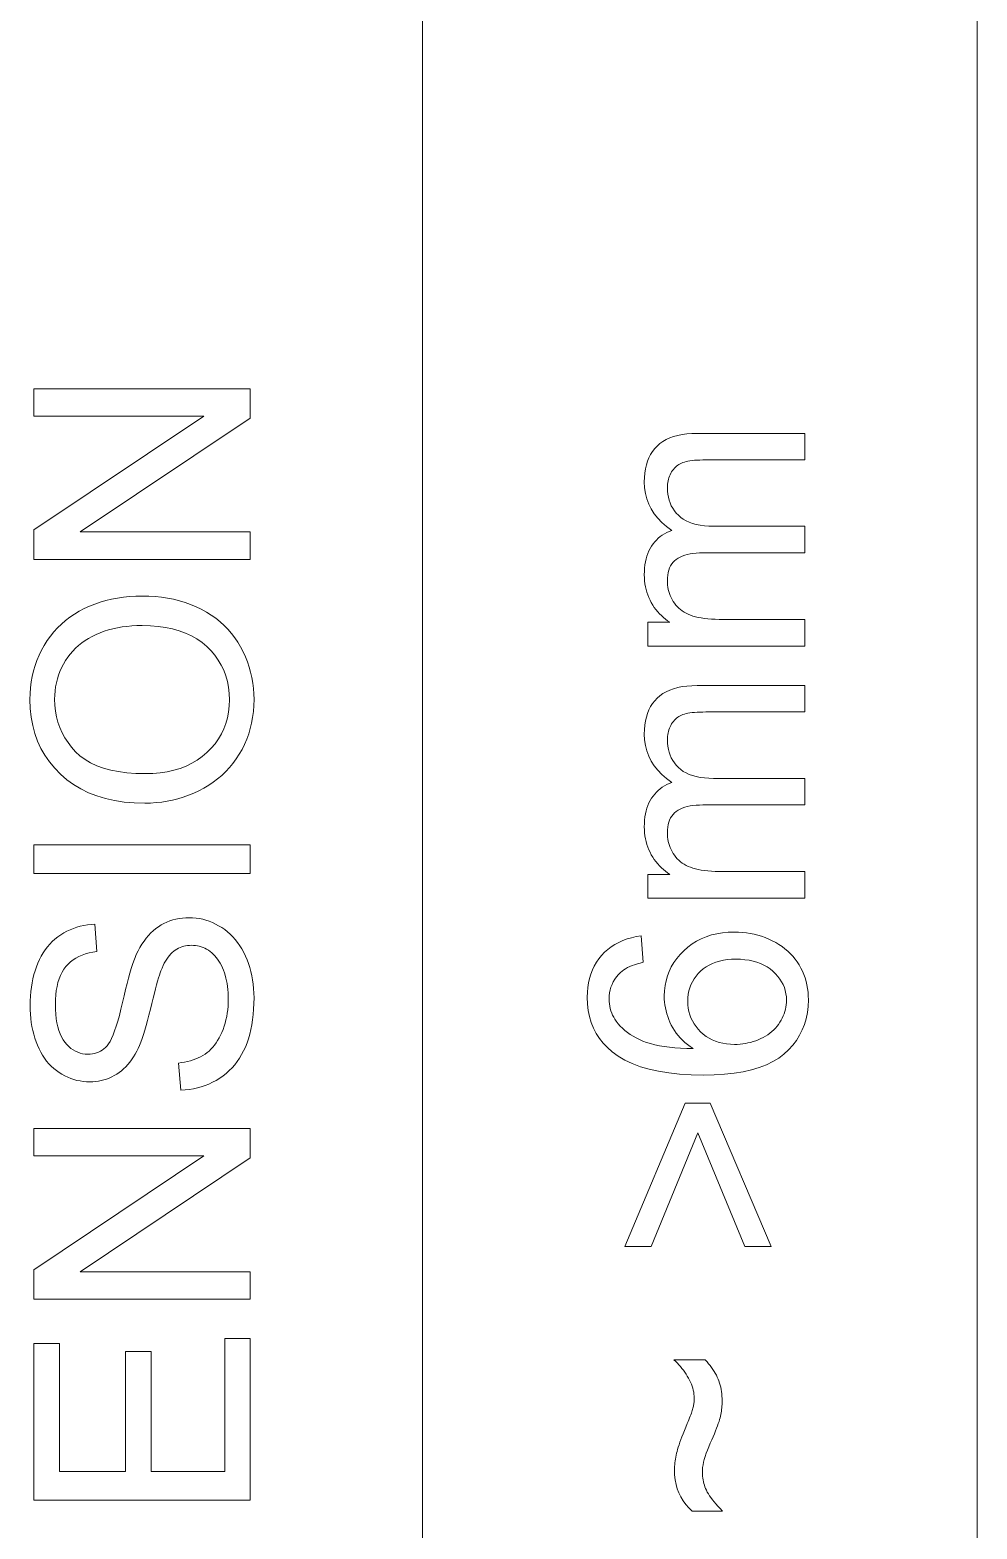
# Model space of a CAD drawing. Extents: x 23 to 417, y 3 to 294.
# Drawn here: x 182.86 to 187.23, y 16.3 to 23.22 of the extents above; entities that cross this region are included whole.
import ezdxf

# ---------------------------------------------------------------- set-up
doc = ezdxf.new("R2010")
doc.units = 0

msp = doc.modelspace()

# ---------------------------------------------------------------- linework, layer by layer
at = {"color": 7, "lineweight": 13}
for p, q in [((184.6703, 10.22), (184.6703, 50.22)), ((187.231, 10.22), (187.231, 50.22))]:
    msp.add_line(p, q, dxfattribs=at)
for points in [[(183.8743, 20.7759), (182.8743, 20.7759), (182.8743, 20.9117), (183.6594, 21.4369), (182.8743, 21.4369), (182.8743, 21.5638), (183.8743, 21.5638), (183.8743, 21.428), (183.0885, 20.9028), (183.8743, 20.9028)], [(186.435, 20.3755), (185.7106, 20.3755), (185.7106, 20.4853), (185.8122, 20.4853), (185.8018, 20.4924), (185.7918, 20.4999), (185.7822, 20.5078), (185.773, 20.5162), (185.7642, 20.5251), (185.7559, 20.5344), (185.7479, 20.5441), (185.7404, 20.5543), (185.7333, 20.5649), (185.7266, 20.576), (185.7205, 20.5875), (185.715, 20.5993), (185.7101, 20.6114), (185.7059, 20.6239), (185.7023, 20.6366), (185.6994, 20.6496), (185.6971, 20.663), (185.6955, 20.6767), (185.6945, 20.6907), (185.6942, 20.705), (185.6945, 20.7208), (185.6956, 20.736), (185.6972, 20.7507), (185.6996, 20.7647), (185.7026, 20.7782), (185.7063, 20.7911), (185.7106, 20.8035), (185.7156, 20.8152), (185.7213, 20.8264), (185.7276, 20.837), (185.7346, 20.847), (185.7421, 20.8563), (185.7501, 20.8651), (185.7586, 20.8733), (185.7677, 20.8809), (185.7773, 20.8878), (185.7875, 20.8942), (185.7982, 20.8999), (185.8094, 20.9051), (185.8211, 20.9096), (185.797, 20.9273), (185.7754, 20.9461), (185.7564, 20.9658), (185.7399, 20.9867), (185.7259, 21.0085), (185.7145, 21.0314), (185.7056, 21.0553), (185.6993, 21.0803), (185.6955, 21.1063), (185.6942, 21.1333), (185.6948, 21.1544), (185.6966, 21.1745), (185.6996, 21.1935), (185.7038, 21.2116), (185.7091, 21.2287), (185.7157, 21.2448), (185.7235, 21.2598), (185.7324, 21.2739), (185.7426, 21.287), (185.7539, 21.2991), (185.7665, 21.3101), (185.7804, 21.32), (185.7955, 21.3287), (185.812, 21.3362), (185.8297, 21.3426), (185.8487, 21.3478), (185.869, 21.3519), (185.8907, 21.3548), (185.9136, 21.3565), (185.9377, 21.3571), (186.435, 21.3571), (186.435, 21.235), (185.9787, 21.235), (185.9643, 21.2349), (185.9509, 21.2345), (185.9382, 21.2339), (185.9263, 21.2331), (185.9153, 21.232), (185.9051, 21.2307), (185.8958, 21.2291), (185.8872, 21.2273), (185.8795, 21.2253), (185.8726, 21.223), (185.8662, 21.2205), (185.8601, 21.2175), (185.8543, 21.2141), (185.8487, 21.2104), (185.8434, 21.2062), (185.8383, 21.2017), (185.8334, 21.1968), (185.8288, 21.1915), (185.8245, 21.1858), (185.8204, 21.1797), (185.8167, 21.1733), (185.8133, 21.1667), (185.8103, 21.1599), (185.8078, 21.1529), (185.8056, 21.1456), (185.8038, 21.1381), (185.8024, 21.1305), (185.8014, 21.1225), (185.8008, 21.1144), (185.8006, 21.1061), (185.8011, 21.091), (185.8027, 21.0765), (185.8052, 21.0626), (185.8088, 21.0491), (185.8133, 21.0361), (185.8189, 21.0237), (185.8255, 21.0118), (185.8332, 21.0004), (185.8418, 20.9895), (185.8515, 20.9792), (185.8622, 20.9696), (185.8742, 20.961), (185.8874, 20.9534), (185.9019, 20.9469), (185.9175, 20.9413), (185.9344, 20.9368), (185.9525, 20.9333), (185.9718, 20.9307), (185.9924, 20.9292), (186.0141, 20.9287), (186.435, 20.9287), (186.435, 20.8059), (185.9643, 20.8059), (185.9484, 20.8056), (185.9332, 20.8047), (185.9189, 20.8032), (185.9054, 20.8011), (185.8927, 20.7984), (185.8808, 20.7951), (185.8698, 20.7912), (185.8596, 20.7867), (185.8502, 20.7816), (185.8416, 20.7759), (185.8338, 20.7695), (185.8268, 20.7624), (185.8207, 20.7545), (185.8154, 20.7458), (185.8109, 20.7363), (185.8072, 20.7261), (185.8043, 20.7152), (185.8023, 20.7034), (185.801, 20.6909), (185.8006, 20.6777), (185.8009, 20.6674), (185.8017, 20.6573), (185.8031, 20.6473), (185.805, 20.6375), (185.8074, 20.6278), (185.8105, 20.6183), (185.814, 20.6089), (185.8181, 20.5998), (185.8227, 20.5907), (185.8279, 20.5818), (185.8336, 20.5733), (185.8398, 20.5652), (185.8466, 20.5576), (185.8538, 20.5505), (185.8615, 20.5439), (185.8698, 20.5378), (185.8785, 20.5321), (185.8877, 20.5269), (185.8975, 20.5223), (185.9077, 20.5181), (185.9187, 20.5143), (185.9306, 20.5109), (185.9434, 20.508), (185.9572, 20.5054), (185.9718, 20.5032), (185.9875, 20.5014), (186.004, 20.5001), (186.0215, 20.4991), (186.0398, 20.4985), (186.0592, 20.4983), (186.435, 20.4983)], [(183.3873, 19.6504), (183.3385, 19.6517), (183.292, 19.6557), (183.2476, 19.6624), (183.2054, 19.6718), (183.1653, 19.6838), (183.1274, 19.6985), (183.0917, 19.7159), (183.0581, 19.736), (183.0267, 19.7587), (182.9974, 19.7841), (182.9707, 19.8116), (182.9467, 19.8407), (182.9256, 19.8713), (182.9073, 19.9035), (182.8918, 19.9372), (182.8791, 19.9725), (182.8692, 20.0094), (182.8622, 20.0478), (182.858, 20.0877), (182.8566, 20.1293), (182.8572, 20.1567), (182.8592, 20.1835), (182.8625, 20.2099), (182.8671, 20.2357), (182.8731, 20.2609), (182.8804, 20.2856), (182.889, 20.3097), (182.8989, 20.3333), (182.9102, 20.3564), (182.9227, 20.3789), (182.9365, 20.4006), (182.9513, 20.4213), (182.9671, 20.4409), (182.984, 20.4594), (183.0019, 20.4769), (183.0209, 20.4933), (183.0409, 20.5087), (183.062, 20.523), (183.0841, 20.5362), (183.1072, 20.5484), (183.1312, 20.5595), (183.1559, 20.5694), (183.1811, 20.5782), (183.207, 20.5857), (183.2335, 20.5922), (183.2607, 20.5974), (183.2885, 20.6015), (183.3169, 20.6044), (183.346, 20.6062), (183.3757, 20.6067), (183.4058, 20.6061), (183.4352, 20.6043), (183.4641, 20.6012), (183.4922, 20.5969), (183.5198, 20.5914), (183.5467, 20.5846), (183.5729, 20.5767), (183.5985, 20.5675), (183.6235, 20.557), (183.6478, 20.5453), (183.6713, 20.5326), (183.6935, 20.5187), (183.7146, 20.5039), (183.7345, 20.4881), (183.7533, 20.4712), (183.7709, 20.4533), (183.7873, 20.4343), (183.8026, 20.4144), (183.8167, 20.3934), (183.8296, 20.3714), (183.8414, 20.3487), (183.8518, 20.3257), (183.8611, 20.3023), (183.8691, 20.2785), (183.8759, 20.2544), (183.8815, 20.23), (183.8858, 20.2051), (183.8889, 20.18), (183.8907, 20.1544), (183.8914, 20.1286), (183.8907, 20.1006), (183.8886, 20.0733), (183.8852, 20.0466), (183.8804, 20.0204), (183.8743, 19.9949), (183.8668, 19.9699), (183.8579, 19.9456), (183.8477, 19.9219), (183.8361, 19.8987), (183.8231, 19.8762), (183.809, 19.8545), (183.7939, 19.8339), (183.7777, 19.8143), (183.7606, 19.7959), (183.7425, 19.7785), (183.7234, 19.7622), (183.7032, 19.7469), (183.6821, 19.7328), (183.66, 19.7197), (183.6369, 19.7077), (183.6132, 19.6968), (183.5892, 19.6871), (183.5649, 19.6785), (183.5403, 19.671), (183.5155, 19.6647), (183.4904, 19.6596), (183.465, 19.6556), (183.4394, 19.6527), (183.4135, 19.651)], [(183.3893, 19.7868), (183.4247, 19.7878), (183.4585, 19.7907), (183.4909, 19.7956), (183.5216, 19.8024), (183.5509, 19.8111), (183.5786, 19.8218), (183.6048, 19.8345), (183.6294, 19.849), (183.6525, 19.8656), (183.6741, 19.884), (183.6939, 19.904), (183.7115, 19.9249), (183.7271, 19.9468), (183.7407, 19.9697), (183.7521, 19.9936), (183.7615, 20.0185), (183.7688, 20.0443), (183.774, 20.0712), (183.7771, 20.0991), (183.7781, 20.1279), (183.7771, 20.1572), (183.7739, 20.1855), (183.7687, 20.2128), (183.7613, 20.2389), (183.7519, 20.2641), (183.7403, 20.2881), (183.7266, 20.3111), (183.7109, 20.3331), (183.693, 20.354), (183.6731, 20.3738), (183.6512, 20.3921), (183.6275, 20.4085), (183.6021, 20.423), (183.575, 20.4356), (183.546, 20.4462), (183.5153, 20.4549), (183.4829, 20.4616), (183.4487, 20.4665), (183.4127, 20.4694), (183.375, 20.4703), (183.3509, 20.4699), (183.3274, 20.4687), (183.3045, 20.4666), (183.2823, 20.4637), (183.2606, 20.46), (183.2396, 20.4555), (183.2193, 20.4501), (183.1995, 20.4439), (183.1803, 20.4369), (183.1618, 20.429), (183.144, 20.4204), (183.127, 20.411), (183.1109, 20.4008), (183.0955, 20.3899), (183.081, 20.3782), (183.0673, 20.3658), (183.0544, 20.3526), (183.0423, 20.3386), (183.0311, 20.3238), (183.0206, 20.3083), (183.0111, 20.2922), (183.0026, 20.2757), (182.995, 20.2589), (182.9885, 20.2416), (182.983, 20.224), (182.9785, 20.2059), (182.975, 20.1875), (182.9725, 20.1687), (182.971, 20.1495), (182.9705, 20.1299), (182.9714, 20.1022), (182.9743, 20.0753), (182.9792, 20.0492), (182.9859, 20.0238), (182.9946, 19.9992), (183.0052, 19.9754), (183.0178, 19.9524), (183.0323, 19.9302), (183.0487, 19.9088), (183.067, 19.8881), (183.0876, 19.8689), (183.1108, 19.8517), (183.1366, 19.8365), (183.1649, 19.8233), (183.1958, 19.8121), (183.2294, 19.803), (183.2655, 19.7959), (183.3042, 19.7909), (183.3454, 19.7878)], [(186.435, 19.2118), (185.7106, 19.2118), (185.7106, 19.3216), (185.8122, 19.3216), (185.8018, 19.3287), (185.7918, 19.3362), (185.7822, 19.3441), (185.773, 19.3525), (185.7642, 19.3613), (185.7559, 19.3706), (185.7479, 19.3804), (185.7404, 19.3906), (185.7333, 19.4012), (185.7266, 19.4123), (185.7205, 19.4238), (185.715, 19.4356), (185.7101, 19.4477), (185.7059, 19.4601), (185.7023, 19.4729), (185.6994, 19.4859), (185.6971, 19.4993), (185.6955, 19.513), (185.6945, 19.527), (185.6942, 19.5413), (185.6945, 19.5571), (185.6956, 19.5723), (185.6972, 19.5869), (185.6996, 19.601), (185.7026, 19.6145), (185.7063, 19.6274), (185.7106, 19.6397), (185.7156, 19.6515), (185.7213, 19.6627), (185.7276, 19.6733), (185.7346, 19.6832), (185.7421, 19.6926), (185.7501, 19.7014), (185.7586, 19.7096), (185.7677, 19.7172), (185.7773, 19.7241), (185.7875, 19.7305), (185.7982, 19.7362), (185.8094, 19.7414), (185.8211, 19.7459), (185.797, 19.7636), (185.7754, 19.7824), (185.7564, 19.8021), (185.7399, 19.823), (185.7259, 19.8448), (185.7145, 19.8677), (185.7056, 19.8916), (185.6993, 19.9166), (185.6955, 19.9426), (185.6942, 19.9696), (185.6948, 19.9907), (185.6966, 20.0108), (185.6996, 20.0298), (185.7038, 20.0479), (185.7091, 20.065), (185.7157, 20.081), (185.7235, 20.0961), (185.7324, 20.1102), (185.7426, 20.1233), (185.7539, 20.1354), (185.7665, 20.1464), (185.7804, 20.1563), (185.7955, 20.165), (185.812, 20.1725), (185.8297, 20.1789), (185.8487, 20.1841), (185.869, 20.1882), (185.8907, 20.1911), (185.9136, 20.1928), (185.9377, 20.1934), (186.435, 20.1934), (186.435, 20.0713), (185.9787, 20.0713), (185.9643, 20.0712), (185.9509, 20.0708), (185.9382, 20.0702), (185.9263, 20.0694), (185.9153, 20.0683), (185.9051, 20.067), (185.8958, 20.0654), (185.8872, 20.0636), (185.8795, 20.0616), (185.8726, 20.0593), (185.8662, 20.0568), (185.8601, 20.0538), (185.8543, 20.0504), (185.8487, 20.0467), (185.8434, 20.0425), (185.8383, 20.038), (185.8334, 20.0331), (185.8288, 20.0278), (185.8245, 20.0221), (185.8204, 20.016), (185.8167, 20.0096), (185.8133, 20.003), (185.8103, 19.9962), (185.8078, 19.9892), (185.8056, 19.9819), (185.8038, 19.9744), (185.8024, 19.9667), (185.8014, 19.9588), (185.8008, 19.9507), (185.8006, 19.9424), (185.8011, 19.9273), (185.8027, 19.9128), (185.8052, 19.8988), (185.8088, 19.8854), (185.8133, 19.8724), (185.8189, 19.86), (185.8255, 19.8481), (185.8332, 19.8367), (185.8418, 19.8258), (185.8515, 19.8155), (185.8622, 19.8059), (185.8742, 19.7973), (185.8874, 19.7897), (185.9019, 19.7832), (185.9175, 19.7776), (185.9344, 19.7731), (185.9525, 19.7695), (185.9718, 19.767), (185.9924, 19.7655), (186.0141, 19.765), (186.435, 19.765), (186.435, 19.6422), (185.9643, 19.6422), (185.9484, 19.6419), (185.9332, 19.641), (185.9189, 19.6395), (185.9054, 19.6374), (185.8927, 19.6347), (185.8808, 19.6314), (185.8698, 19.6275), (185.8596, 19.623), (185.8502, 19.6179), (185.8416, 19.6122), (185.8338, 19.6058), (185.8268, 19.5987), (185.8207, 19.5908), (185.8154, 19.5821), (185.8109, 19.5726), (185.8072, 19.5624), (185.8043, 19.5515), (185.8023, 19.5397), (185.801, 19.5272), (185.8006, 19.514), (185.8009, 19.5037), (185.8017, 19.4936), (185.8031, 19.4836), (185.805, 19.4738), (185.8074, 19.4641), (185.8105, 19.4546), (185.814, 19.4452), (185.8181, 19.436), (185.8227, 19.427), (185.8279, 19.4181), (185.8336, 19.4096), (185.8398, 19.4015), (185.8466, 19.3939), (185.8538, 19.3868), (185.8615, 19.3802), (185.8698, 19.3741), (185.8785, 19.3684), (185.8877, 19.3632), (185.8975, 19.3586), (185.9077, 19.3544), (185.9187, 19.3506), (185.9306, 19.3472), (185.9434, 19.3443), (185.9572, 19.3417), (185.9718, 19.3395), (185.9875, 19.3377), (186.004, 19.3364), (186.0215, 19.3354), (186.0398, 19.3348), (186.0592, 19.3346), (186.435, 19.3346)], [(183.8743, 19.325), (182.8743, 19.325), (182.8743, 19.4574), (183.8743, 19.4574)], [(183.553, 18.3257), (183.5421, 18.4505), (183.5568, 18.4525), (183.571, 18.455), (183.5847, 18.458), (183.5978, 18.4614), (183.6104, 18.4653), (183.6224, 18.4696), (183.6339, 18.4745), (183.6449, 18.4798), (183.6553, 18.4856), (183.6652, 18.4918), (183.6747, 18.4986), (183.6837, 18.5062), (183.6924, 18.5145), (183.7007, 18.5235), (183.7087, 18.5332), (183.7163, 18.5436), (183.7235, 18.5547), (183.7304, 18.5666), (183.7369, 18.5791), (183.743, 18.5924), (183.7486, 18.6062), (183.7537, 18.6204), (183.7581, 18.6349), (183.762, 18.6497), (183.7652, 18.6649), (183.7679, 18.6804), (183.77, 18.6963), (183.7715, 18.7125), (183.7724, 18.729), (183.7727, 18.7459), (183.7724, 18.7609), (183.7718, 18.7755), (183.7706, 18.7897), (183.7691, 18.8036), (183.767, 18.8172), (183.7646, 18.8304), (183.7616, 18.8432), (183.7583, 18.8557), (183.7544, 18.8678), (183.7502, 18.8796), (183.7455, 18.8909), (183.7405, 18.9016), (183.7351, 18.9117), (183.7295, 18.9212), (183.7235, 18.9302), (183.7171, 18.9385), (183.7104, 18.9462), (183.7034, 18.9534), (183.6961, 18.9599), (183.6884, 18.9659), (183.6805, 18.9713), (183.6724, 18.9761), (183.6642, 18.9803), (183.6559, 18.984), (183.6474, 18.9871), (183.6388, 18.9897), (183.63, 18.9916), (183.6211, 18.9931), (183.612, 18.9939), (183.6028, 18.9942), (183.5935, 18.9939), (183.5845, 18.9931), (183.5756, 18.9917), (183.5671, 18.9898), (183.5587, 18.9874), (183.5506, 18.9844), (183.5428, 18.9808), (183.5351, 18.9767), (183.5278, 18.9721), (183.5206, 18.9669), (183.5137, 18.9611), (183.507, 18.9546), (183.5005, 18.9473), (183.4943, 18.9394), (183.4883, 18.9308), (183.4825, 18.9214), (183.4769, 18.9113), (183.4716, 18.9005), (183.4665, 18.8891), (183.4616, 18.8769), (183.4583, 18.8678), (183.4546, 18.8569), (183.4506, 18.8439), (183.4463, 18.8291), (183.4416, 18.8122), (183.4365, 18.7935), (183.4311, 18.7727), (183.4254, 18.75), (183.4193, 18.7254), (183.4128, 18.6988), (183.4063, 18.6721), (183.3997, 18.647), (183.3933, 18.6236), (183.387, 18.6018), (183.3807, 18.5817), (183.3745, 18.5632), (183.3684, 18.5464), (183.3623, 18.5312), (183.3563, 18.5177), (183.3504, 18.5058), (183.3427, 18.4918), (183.3347, 18.4786), (183.3263, 18.4661), (183.3175, 18.4543), (183.3084, 18.4433), (183.2989, 18.433), (183.289, 18.4234), (183.2788, 18.4145), (183.2682, 18.4064), (183.2573, 18.399), (183.2461, 18.3924), (183.2345, 18.3864), (183.2228, 18.3811), (183.2107, 18.3766), (183.1984, 18.3727), (183.1858, 18.3695), (183.173, 18.3671), (183.1599, 18.3653), (183.1465, 18.3643), (183.1328, 18.3639), (183.1178, 18.3643), (183.1029, 18.3656), (183.0883, 18.3678), (183.0738, 18.3708), (183.0596, 18.3746), (183.0455, 18.3794), (183.0317, 18.385), (183.018, 18.3914), (183.0045, 18.3987), (182.9913, 18.4069), (182.9784, 18.4159), (182.9662, 18.4256), (182.9546, 18.4362), (182.9437, 18.4476), (182.9334, 18.4597), (182.9237, 18.4727), (182.9147, 18.4864), (182.9063, 18.501), (182.8985, 18.5163), (182.8914, 18.5324), (182.8849, 18.5491), (182.8791, 18.5661), (182.874, 18.5836), (182.8695, 18.6014), (182.8658, 18.6195), (182.8627, 18.6381), (182.8603, 18.657), (182.8586, 18.6762), (182.8576, 18.6959), (182.8572, 18.7159), (182.8576, 18.7379), (182.8587, 18.7593), (182.8605, 18.7802), (182.863, 18.8006), (182.8662, 18.8205), (182.8701, 18.8399), (182.8748, 18.8587), (182.8802, 18.877), (182.8862, 18.8947), (182.8931, 18.912), (182.9006, 18.9286), (182.9087, 18.9444), (182.9176, 18.9594), (182.9271, 18.9737), (182.9373, 18.9871), (182.9482, 18.9998), (182.9597, 19.0117), (182.972, 19.0228), (182.9849, 19.0331), (182.9984, 19.0426), (183.0125, 19.0513), (183.027, 19.0592), (183.0419, 19.0662), (183.0571, 19.0724), (183.0726, 19.0778), (183.0886, 19.0822), (183.1049, 19.0859), (183.1216, 19.0887), (183.1386, 19.0906), (183.156, 19.0917), (183.1656, 18.9649), (183.1471, 18.9623), (183.1295, 18.9588), (183.1129, 18.9543), (183.0971, 18.9489), (183.0824, 18.9424), (183.0685, 18.935), (183.0556, 18.9266), (183.0435, 18.9173), (183.0325, 18.9069), (183.0223, 18.8956), (183.0131, 18.8833), (183.0049, 18.8698), (182.9976, 18.8552), (182.9913, 18.8394), (182.986, 18.8225), (182.9816, 18.8046), (182.9782, 18.7854), (182.9758, 18.7652), (182.9744, 18.7438), (182.9739, 18.7213), (182.9743, 18.698), (182.9756, 18.6759), (182.9778, 18.6552), (182.9809, 18.6357), (182.9849, 18.6176), (182.9897, 18.6007), (182.9955, 18.5852), (183.002, 18.5709), (183.0095, 18.558), (183.0179, 18.5464), (183.0269, 18.5359), (183.0362, 18.5266), (183.0459, 18.5184), (183.056, 18.5112), (183.0664, 18.5052), (183.0772, 18.5002), (183.0883, 18.4964), (183.0999, 18.4937), (183.1117, 18.492), (183.124, 18.4915), (183.1345, 18.4918), (183.1447, 18.493), (183.1546, 18.495), (183.164, 18.4977), (183.1731, 18.5012), (183.1817, 18.5055), (183.19, 18.5105), (183.198, 18.5163), (183.2055, 18.523), (183.2126, 18.5303), (183.2196, 18.5392), (183.2266, 18.5505), (183.2337, 18.5643), (183.2407, 18.5806), (183.2478, 18.5993), (183.255, 18.6205), (183.2622, 18.6442), (183.2694, 18.6703), (183.2766, 18.6988), (183.2839, 18.7299), (183.2911, 18.7611), (183.2981, 18.7903), (183.305, 18.8175), (183.3116, 18.8427), (183.3181, 18.8659), (183.3244, 18.887), (183.3305, 18.9061), (183.3364, 18.9232), (183.3421, 18.9382), (183.3477, 18.9512), (183.356, 18.9682), (183.3647, 18.9843), (183.3738, 18.9995), (183.3833, 19.0138), (183.3933, 19.0271), (183.4037, 19.0395), (183.4146, 19.0511), (183.4258, 19.0617), (183.4375, 19.0714), (183.4497, 19.0801), (183.4622, 19.088), (183.4751, 19.0951), (183.4884, 19.1014), (183.5021, 19.1068), (183.5161, 19.1113), (183.5305, 19.1151), (183.5453, 19.118), (183.5605, 19.1201), (183.576, 19.1213), (183.5919, 19.1217), (183.6078, 19.1213), (183.6235, 19.1199), (183.6389, 19.1176), (183.6543, 19.1144), (183.6694, 19.1103), (183.6844, 19.1053), (183.6991, 19.0994), (183.7137, 19.0925), (183.7281, 19.0847), (183.7423, 19.076), (183.7561, 19.0665), (183.7693, 19.0562), (183.7818, 19.045), (183.7938, 19.0331), (183.8051, 19.0204), (183.8157, 19.0068), (183.8258, 18.9925), (183.8352, 18.9774), (183.844, 18.9615), (183.8521, 18.9447), (183.8596, 18.9274), (183.8662, 18.9096), (183.8721, 18.8914), (183.8772, 18.8728), (183.8815, 18.8538), (183.8851, 18.8343), (183.8878, 18.8144), (183.8898, 18.794), (183.891, 18.7732), (183.8914, 18.752), (183.891, 18.7253), (183.8898, 18.6995), (183.8878, 18.6745), (183.885, 18.6505), (183.8815, 18.6273), (183.8771, 18.605), (183.872, 18.5836), (183.866, 18.563), (183.8593, 18.5433), (183.8518, 18.5245), (183.8435, 18.5066), (183.8344, 18.4894), (183.8245, 18.4731), (183.8138, 18.4575), (183.8022, 18.4427), (183.7899, 18.4287), (183.7768, 18.4155), (183.763, 18.4031), (183.7482, 18.3914), (183.7328, 18.3806), (183.7167, 18.3707), (183.7001, 18.3617), (183.6832, 18.3538), (183.6658, 18.3468), (183.6481, 18.3408), (183.6299, 18.3358), (183.6113, 18.3318), (183.5923, 18.3288), (183.5729, 18.3267)], [(185.6799, 19.0378), (185.6895, 18.9157), (185.6754, 18.9123), (185.6621, 18.9087), (185.6496, 18.9047), (185.6379, 18.9005), (185.627, 18.896), (185.6169, 18.8912), (185.6076, 18.8861), (185.5991, 18.8808), (185.5913, 18.8752), (185.5844, 18.8694), (185.5744, 18.8592), (185.5655, 18.8485), (185.5576, 18.8374), (185.5508, 18.8258), (185.545, 18.8138), (185.5403, 18.8013), (185.5366, 18.7883), (185.534, 18.7748), (185.5324, 18.7609), (185.5319, 18.7466), (185.5322, 18.735), (185.5332, 18.7237), (185.5348, 18.7127), (185.5371, 18.7019), (185.5401, 18.6915), (185.5437, 18.6813), (185.5479, 18.6715), (185.5528, 18.6619), (185.5584, 18.6526), (185.5646, 18.6436), (185.5735, 18.6322), (185.5831, 18.6214), (185.5935, 18.611), (185.6047, 18.6011), (185.6166, 18.5917), (185.6294, 18.5828), (185.6429, 18.5744), (185.6572, 18.5665), (185.6722, 18.5591), (185.6881, 18.5522), (185.705, 18.5458), (185.7233, 18.5401), (185.743, 18.535), (185.764, 18.5306), (185.7865, 18.5268), (185.8103, 18.5236), (185.8355, 18.5211), (185.862, 18.5192), (185.89, 18.518), (185.9193, 18.5174), (185.9062, 18.5264), (185.8937, 18.5359), (185.8819, 18.5458), (185.8709, 18.556), (185.8605, 18.5667), (185.8508, 18.5777), (185.8418, 18.5892), (185.8335, 18.601), (185.8259, 18.6132), (185.819, 18.6258), (185.8128, 18.6387), (185.8073, 18.6517), (185.8024, 18.6649), (185.7981, 18.6781), (185.7945, 18.6915), (185.7915, 18.705), (185.7893, 18.7186), (185.7876, 18.7324), (185.7866, 18.7462), (185.7863, 18.7602), (185.7872, 18.7844), (185.7899, 18.8079), (185.7944, 18.8306), (185.8008, 18.8526), (185.8089, 18.8739), (185.8188, 18.8944), (185.8306, 18.9142), (185.8441, 18.9333), (185.8595, 18.9517), (185.8767, 18.9693), (185.8953, 18.9857), (185.915, 19.0004), (185.9357, 19.0133), (185.9575, 19.0245), (185.9803, 19.034), (186.0042, 19.0418), (186.0291, 19.0478), (186.0551, 19.0521), (186.0822, 19.0547), (186.1103, 19.0556), (186.129, 19.0552), (186.1474, 19.054), (186.1656, 19.0519), (186.1835, 19.0491), (186.2011, 19.0454), (186.2185, 19.041), (186.2356, 19.0357), (186.2524, 19.0296), (186.269, 19.0227), (186.2853, 19.015), (186.3011, 19.0066), (186.3161, 18.9975), (186.3304, 18.9879), (186.3439, 18.9777), (186.3567, 18.9668), (186.3687, 18.9554), (186.3799, 18.9433), (186.3904, 18.9306), (186.4001, 18.9174), (186.4091, 18.9035), (186.4173, 18.8891), (186.4246, 18.8743), (186.431, 18.8592), (186.4366, 18.8437), (186.4413, 18.8278), (186.4452, 18.8115), (186.4482, 18.7948), (186.4503, 18.7777), (186.4516, 18.7603), (186.4521, 18.7425), (186.4509, 18.7124), (186.4476, 18.6834), (186.4419, 18.6555), (186.434, 18.6288), (186.4238, 18.6032), (186.4114, 18.5787), (186.3967, 18.5554), (186.3798, 18.5332), (186.3606, 18.5121), (186.3392, 18.4921), (186.3151, 18.4737), (186.2882, 18.4573), (186.2583, 18.4427), (186.2254, 18.4302), (186.1897, 18.4195), (186.151, 18.4108), (186.1094, 18.404), (186.0649, 18.3992), (186.0175, 18.3963), (185.9671, 18.3953), (185.9107, 18.3964), (185.8574, 18.3996), (185.8074, 18.4049), (185.7605, 18.4124), (185.7167, 18.4221), (185.6762, 18.4338), (185.6387, 18.4478), (185.6045, 18.4638), (185.5734, 18.482), (185.5455, 18.5024), (185.5237, 18.5217), (185.5043, 18.5424), (185.4871, 18.5643), (185.4722, 18.5875), (185.4596, 18.612), (185.4492, 18.6378), (185.4412, 18.665), (185.4355, 18.6934), (185.4321, 18.7231), (185.4309, 18.7541), (185.4316, 18.7773), (185.4336, 18.7996), (185.4369, 18.8211), (185.4415, 18.8417), (185.4475, 18.8614), (185.4547, 18.8803), (185.4633, 18.8984), (185.4733, 18.9156), (185.4845, 18.932), (185.4971, 18.9475), (185.5108, 18.9619), (185.5256, 18.9752), (185.5413, 18.9873), (185.5581, 18.9981), (185.5759, 19.0077), (185.5947, 19.0162), (185.6145, 19.0234), (185.6353, 19.0294), (185.6571, 19.0342)], [(186.111, 18.5365), (186.1236, 18.5368), (186.1362, 18.5376), (186.1486, 18.5389), (186.1609, 18.5408), (186.1731, 18.5432), (186.1852, 18.5462), (186.1971, 18.5497), (186.209, 18.5537), (186.2208, 18.5583), (186.2324, 18.5634), (186.2437, 18.569), (186.2545, 18.5751), (186.2647, 18.5815), (186.2744, 18.5884), (186.2835, 18.5957), (186.2921, 18.6035), (186.3001, 18.6117), (186.3075, 18.6203), (186.3144, 18.6293), (186.3208, 18.6388), (186.3265, 18.6485), (186.3317, 18.6584), (186.3362, 18.6683), (186.3402, 18.6783), (186.3435, 18.6884), (186.3463, 18.6986), (186.3484, 18.7089), (186.3499, 18.7193), (186.3508, 18.7298), (186.3511, 18.7404), (186.3505, 18.7558), (186.3486, 18.7707), (186.3455, 18.7851), (186.3411, 18.7992), (186.3354, 18.8127), (186.3285, 18.8259), (186.3204, 18.8386), (186.3109, 18.8509), (186.3003, 18.8627), (186.2884, 18.8741), (186.2754, 18.8848), (186.2615, 18.8943), (186.2466, 18.9027), (186.2309, 18.9099), (186.2143, 18.9161), (186.1968, 18.9211), (186.1784, 18.925), (186.1591, 18.9278), (186.1389, 18.9295), (186.1178, 18.9301), (186.0975, 18.9295), (186.0781, 18.9279), (186.0596, 18.9251), (186.0419, 18.9212), (186.0251, 18.9163), (186.0092, 18.9102), (185.9942, 18.903), (185.9801, 18.8947), (185.9668, 18.8853), (185.9545, 18.8748), (185.9431, 18.8635), (185.933, 18.8516), (185.924, 18.8391), (185.9163, 18.826), (185.9097, 18.8124), (185.9043, 18.7982), (185.9001, 18.7834), (185.8972, 18.7681), (185.8954, 18.7522), (185.8948, 18.7357), (185.8954, 18.7193), (185.8972, 18.7034), (185.9001, 18.688), (185.9043, 18.6731), (185.9097, 18.6588), (185.9163, 18.6449), (185.924, 18.6315), (185.933, 18.6187), (185.9431, 18.6063), (185.9545, 18.5945), (185.9668, 18.5834), (185.9798, 18.5736), (185.9936, 18.5649), (186.0081, 18.5574), (186.0234, 18.551), (186.0395, 18.5458), (186.0562, 18.5417), (186.0737, 18.5388), (186.092, 18.5371)], [(185.9978, 18.2657), (186.2809, 17.6033), (186.1588, 17.6033), (185.9411, 18.1279), (185.7256, 17.6033), (185.6035, 17.6033), (185.8832, 18.2657)], [(183.8743, 17.3605), (182.8743, 17.3605), (182.8743, 17.4962), (183.6594, 18.0215), (182.8743, 18.0215), (182.8743, 18.1484), (183.8743, 18.1484), (183.8743, 18.0126), (183.0885, 17.4874), (183.8743, 17.4874)], [(183.8743, 16.4328), (182.8743, 16.4328), (182.8743, 17.1559), (182.9923, 17.1559), (182.9923, 16.5651), (183.2986, 16.5651), (183.2986, 17.1183), (183.4159, 17.1183), (183.4159, 16.5651), (183.7563, 16.5651), (183.7563, 17.179), (183.8743, 17.179)], [(186.0551, 16.3823), (185.9152, 16.3823), (185.8997, 16.3972), (185.8858, 16.413), (185.8735, 16.4298), (185.8628, 16.4474), (185.8538, 16.4659), (185.8465, 16.4853), (185.8407, 16.5056), (185.8367, 16.5268), (185.8342, 16.5489), (185.8334, 16.572), (185.8335, 16.5802), (185.8338, 16.5885), (185.8345, 16.5969), (185.8353, 16.6054), (185.8364, 16.6139), (185.8377, 16.6225), (185.8392, 16.6313), (185.841, 16.6401), (185.843, 16.6489), (185.8453, 16.6579), (185.8479, 16.6673), (185.851, 16.6774), (185.8546, 16.6884), (185.8586, 16.7), (185.8631, 16.7125), (185.8681, 16.7257), (185.8736, 16.7396), (185.8795, 16.7544), (185.8859, 16.7699), (185.8927, 16.7861), (185.8965, 16.7953), (185.9001, 16.804), (185.9034, 16.8123), (185.9064, 16.82), (185.9091, 16.8273), (185.9115, 16.8342), (185.9137, 16.8405), (185.9156, 16.8464), (185.9173, 16.8518), (185.9186, 16.8567), (185.9198, 16.8615), (185.9209, 16.8662), (185.9218, 16.8709), (185.9226, 16.8756), (185.9232, 16.8804), (185.9238, 16.8851), (185.9242, 16.8899), (185.9245, 16.8946), (185.9247, 16.8994), (185.9248, 16.9042), (185.9245, 16.913), (185.9237, 16.922), (185.9224, 16.931), (185.9205, 16.9401), (185.9181, 16.9493), (185.9152, 16.9585), (185.9117, 16.9677), (185.9078, 16.9771), (185.9032, 16.9864), (185.8982, 16.9959), (185.8927, 17.0053), (185.887, 17.0144), (185.881, 17.0234), (185.8747, 17.0321), (185.8682, 17.0407), (185.8613, 17.049), (185.8542, 17.0571), (185.8469, 17.065), (185.8392, 17.0727), (185.8313, 17.0801), (185.9759, 17.0801), (185.9839, 17.0714), (185.9914, 17.0626), (185.9985, 17.0539), (186.0051, 17.0451), (186.0112, 17.0362), (186.017, 17.0274), (186.0222, 17.0185), (186.027, 17.0096), (186.0314, 17.0007), (186.0353, 16.9918), (186.0388, 16.9828), (186.0419, 16.9735), (186.0447, 16.964), (186.0471, 16.9543), (186.0491, 16.9443), (186.0508, 16.9341), (186.052, 16.9237), (186.053, 16.9131), (186.0535, 16.9023), (186.0537, 16.8912), (186.0536, 16.883), (186.0533, 16.875), (186.0528, 16.867), (186.0522, 16.859), (186.0513, 16.8512), (186.0503, 16.8434), (186.049, 16.8357), (186.0476, 16.8281), (186.046, 16.8206), (186.0442, 16.8131), (186.042, 16.8052), (186.0393, 16.7965), (186.036, 16.7869), (186.0323, 16.7764), (186.028, 16.765), (186.0231, 16.7528), (186.0177, 16.7396), (186.0118, 16.7257), (186.0054, 16.7108), (185.9984, 16.6951), (185.9916, 16.6792), (185.9854, 16.6638), (185.98, 16.649), (185.9753, 16.6347), (185.9713, 16.621), (185.9681, 16.6078), (185.9655, 16.5951), (185.9637, 16.583), (185.9627, 16.5714), (185.9623, 16.5604), (185.9625, 16.5517), (185.963, 16.5431), (185.964, 16.5346), (185.9653, 16.5263), (185.967, 16.518), (185.9691, 16.5098), (185.9715, 16.5017), (185.9743, 16.4938), (185.9775, 16.4859), (185.9811, 16.4782), (185.9852, 16.4703), (185.99, 16.462), (185.9956, 16.4534), (186.0019, 16.4443), (186.0089, 16.4349), (186.0167, 16.4252), (186.0252, 16.415), (186.0344, 16.4045), (186.0444, 16.3936)]]:
    msp.add_lwpolyline(points, close=True, dxfattribs=at)

doc.saveas('drawing.dxf')
